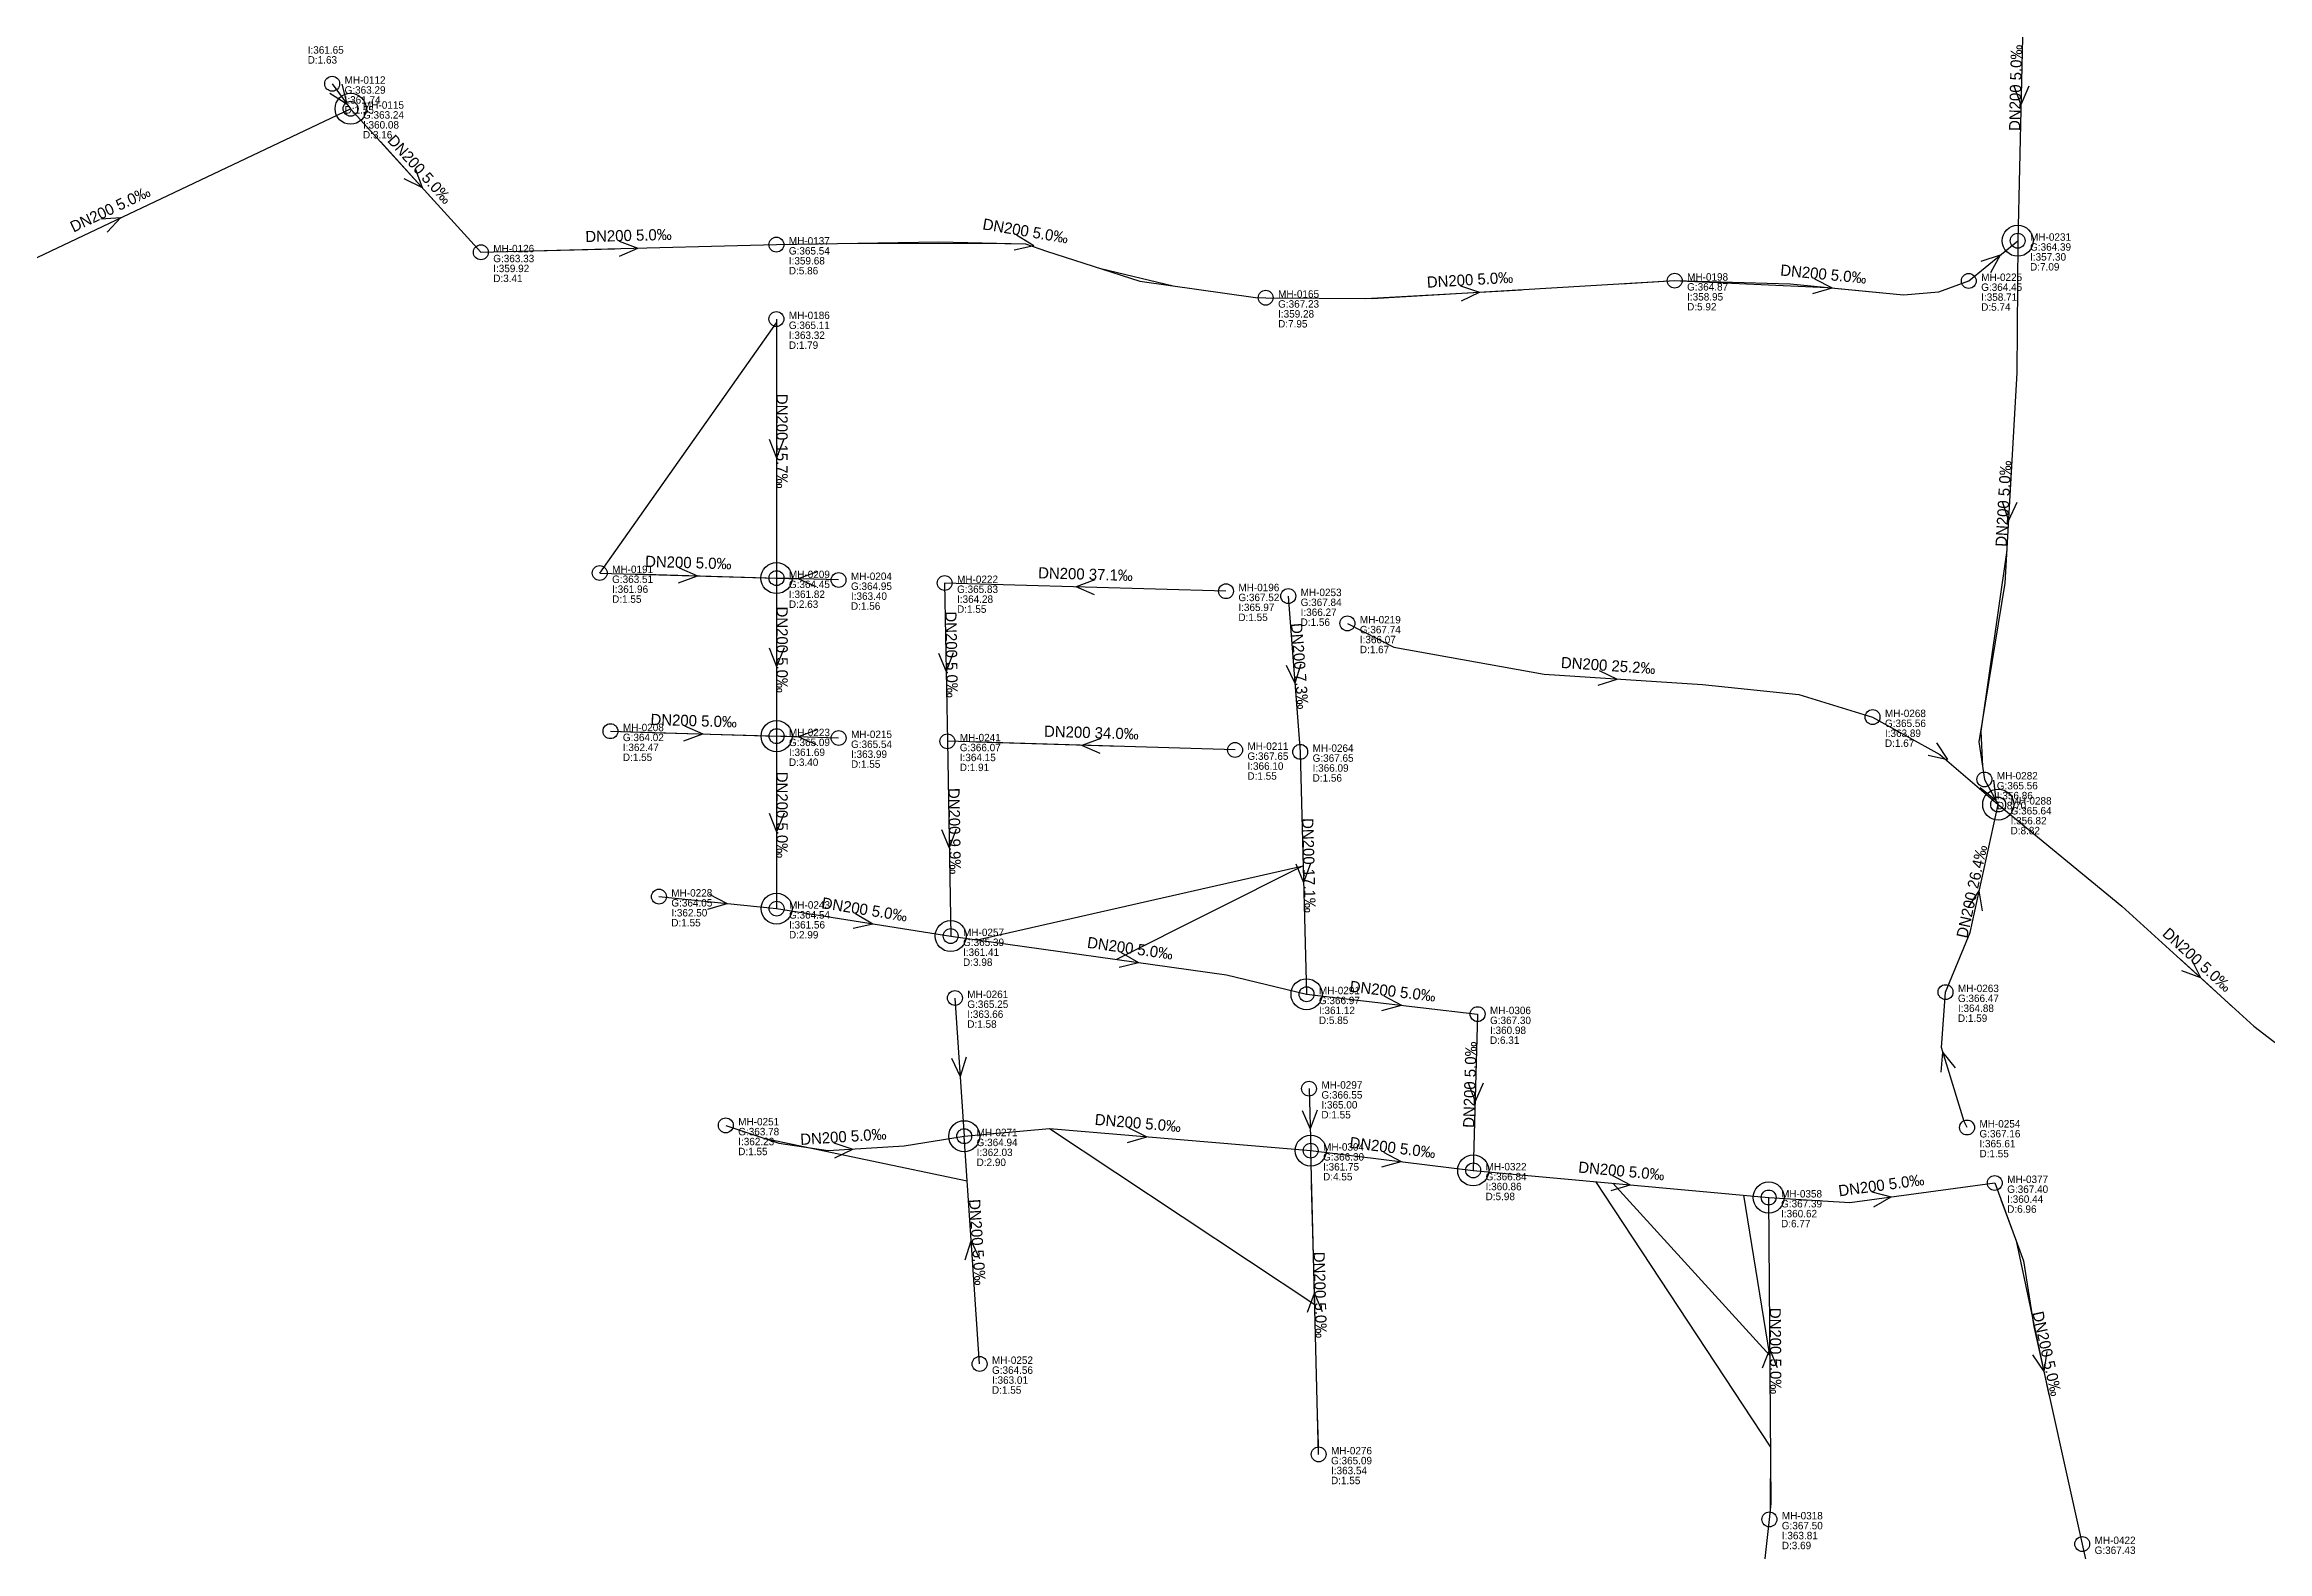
# Model space of a CAD drawing. Header units: metres. Extents: x 449913 to 451990, y 2566939 to 2570822.
# Drawn here: x 450323.3 to 450681.6, y 2569896 to 2570138.9 of the extents above; entities that cross this region are included whole.
import ezdxf
from ezdxf.enums import TextEntityAlignment as Align

# ---------------------------------------------------------------- set-up
doc = ezdxf.new("R2010")
doc.units = ezdxf.units.M
for name, color, linetype in [('SEW-DROP', 6, 'Continuous'), ('SEW-LABEL', 2, 'Continuous'), ('SEW-MH', 7, 'Continuous'), ('SEW-MH-LABEL', 8, 'Continuous'), ('SEW-PIPE-DN200', 3, 'Continuous'), ('SEW-RIDER', 8, 'Continuous')]:
    doc.layers.add(name, color=color, linetype=linetype)

msp = doc.modelspace()

# ---------------------------------------------------------------- linework, layer by layer
at = {"layer": 'SEW-DROP'}
for centre in [(450372.68, 2570128.54), (450641.35, 2570107.26), (450441.32, 2570052.89), (450441.32, 2570052.89), (450441.33, 2570027.42), (450441.33, 2570027.42), (450638.21, 2570016.4), (450638.21, 2570016.4), (450441.34, 2569999.62), (450469.39, 2569995.2), (450526.74, 2569985.83), (450471.57, 2569962.95), (450471.57, 2569962.95), (450527.41, 2569960.62), (450527.41, 2569960.62), (450553.6, 2569957.44), (450601.22, 2569953.07)]:
    msp.add_circle(centre, 2.5, dxfattribs=at)
at = {"layer": 'SEW-LABEL'}
for p, q in [((450369.34, 2570131.05), (450372.09, 2570129.35)), ((450371.27, 2570132.47), (450372.09, 2570129.35)), ((450640.73, 2570132.22), (450641.86, 2570129.19)), ((450643.13, 2570132.16), (450641.86, 2570129.19)), ((450383.06, 2570118.89), (450384.19, 2570115.86)), ((450381.28, 2570117.28), (450384.19, 2570115.86)), ((450332.44, 2570110.79), (450335.67, 2570110.99)), ((450333.47, 2570108.62), (450335.67, 2570110.99)), ((450480.02, 2570108.19), (450482.78, 2570106.51)), ((450415.96, 2570107.18), (450418.99, 2570106.06)), ((450416.02, 2570104.78), (450418.99, 2570106.06)), ((450479.62, 2570105.82), (450482.78, 2570106.51)), ((450635.49, 2570103.99), (450638.57, 2570104.97)), ((450637.01, 2570102.14), (450638.57, 2570104.97)), ((450608.58, 2570101.14), (450611.45, 2570099.65)), ((450551.57, 2570099.99), (450554.63, 2570098.97)), ((450551.71, 2570097.6), (450554.63, 2570098.97)), ((450608.35, 2570098.75), (450611.45, 2570099.65)), ((450440.12, 2570075.26), (450441.32, 2570072.26)), ((450442.52, 2570075.26), (450441.32, 2570072.26)), ((450638.83, 2570065.22), (450639.86, 2570062.16)), ((450641.23, 2570065.08), (450639.86, 2570062.16)), ((450425.61, 2570054.54), (450428.58, 2570053.26)), ((450425.55, 2570052.14), (450428.58, 2570053.26)), ((450447.86, 2570053.9), (450444.82, 2570052.78)), ((450447.79, 2570051.5), (450444.82, 2570052.78)), ((450492.62, 2570052.59), (450489.59, 2570051.48)), ((450492.55, 2570050.19), (450489.59, 2570051.48)), ((450440.13, 2570041.65), (450441.33, 2570038.65)), ((450442.53, 2570041.65), (450441.33, 2570038.65)), ((450467.41, 2570040.82), (450468.66, 2570037.85)), ((450469.81, 2570040.87), (450468.66, 2570037.85)), ((450523.44, 2570038.84), (450524.87, 2570035.94)), ((450525.84, 2570039.03), (450524.87, 2570035.94)), ((450573.73, 2570035.62), (450576.8, 2570036.62)), ((450573.88, 2570038.01), (450576.8, 2570036.62)), ((450426.48, 2570029.07), (450429.45, 2570027.78)), ((450426.41, 2570026.67), (450429.45, 2570027.78)), ((450447.86, 2570028.42), (450444.83, 2570027.32)), ((450447.79, 2570026.03), (450444.83, 2570027.32)), ((450493.58, 2570027.05), (450490.54, 2570025.94)), ((450493.5, 2570024.65), (450490.54, 2570025.94)), ((450628.27, 2570026.33), (450630.05, 2570023.64)), ((450626.9, 2570024.36), (450630.05, 2570023.64)), ((450635.32, 2570019.15), (450637.82, 2570017.1)), ((450637.43, 2570020.31), (450637.82, 2570017.1)), ((450440.13, 2570015.02), (450441.33, 2570012.02)), ((450442.53, 2570015.02), (450441.33, 2570012.02)), ((450467.9, 2570012.38), (450469.15, 2570009.4)), ((450470.3, 2570012.42), (450469.15, 2570009.4)), ((450524.99, 2570006.83), (450526.27, 2570003.86)), ((450527.39, 2570006.89), (450526.27, 2570003.86)), ((450430.24, 2569999.55), (450433.35, 2570000.44)), ((450430.48, 2570001.94), (450433.35, 2570000.44)), ((450633.35, 2569999.8), (450635.16, 2570002.47)), ((450635.69, 2569999.29), (450635.16, 2570002.47)), ((450453.7, 2569996.46), (450456.85, 2569997.18)), ((450454.07, 2569998.83), (450456.85, 2569997.18)), ((450496.54, 2569990.18), (450499.68, 2569990.96)), ((450496.87, 2569992.56), (450499.68, 2569990.96)), ((450669.38, 2569991.41), (450670.79, 2569988.51)), ((450667.76, 2569989.64), (450670.79, 2569988.51)), ((450538.9, 2569983.21), (450542.02, 2569984.05)), ((450539.18, 2569985.59), (450542.02, 2569984.05)), ((450469.52, 2569975.5), (450470.92, 2569972.59)), ((450471.91, 2569975.66), (450470.92, 2569972.59)), ((450629.02, 2569973.26), (450629.29, 2569976.48)), ((450631.31, 2569973.96), (450629.29, 2569976.48)), ((450552.8, 2569971.56), (450553.91, 2569968.53)), ((450555.2, 2569971.5), (450553.91, 2569968.53)), ((450526.04, 2569967.08), (450527.32, 2569964.11)), ((450528.44, 2569967.14), (450527.32, 2569964.11)), ((450450.57, 2569961.88), (450453.64, 2569960.88)), ((450497.89, 2569961.92), (450500.98, 2569962.86)), ((450498.09, 2569964.31), (450500.98, 2569962.86)), ((450450.73, 2569959.48), (450453.64, 2569960.88)), ((450538.87, 2569958.02), (450541.99, 2569958.85)), ((450539.16, 2569960.4), (450541.99, 2569958.85)), ((450575.81, 2569954.2), (450578.91, 2569955.12)), ((450576.03, 2569956.59), (450578.91, 2569955.12)), ((450617.84, 2569953.96), (450620.97, 2569953.17)), ((450618.16, 2569951.59), (450620.97, 2569953.17)), ((450471.71, 2569943.02), (450472.71, 2569946.1)), ((450474.11, 2569943.18), (450472.71, 2569946.1)), ((450526.89, 2569934.61), (450528.01, 2569937.64)), ((450529.29, 2569934.67), (450528.01, 2569937.64)), ((450600.25, 2569925.61), (450601.42, 2569928.62)), ((450602.64, 2569925.63), (450601.42, 2569928.62)), ((450643.73, 2569927.71), (450645.55, 2569925.04)), ((450646.07, 2569928.23), (450645.55, 2569925.04))]:
    msp.add_line(p, q, dxfattribs=at)
at = {"layer": 'SEW-MH'}
for centre in [(450369.71, 2570132.56), (450372.68, 2570128.54), (450641.35, 2570107.26), (450393.67, 2570105.4), (450441.31, 2570106.64), (450586.08, 2570100.83), (450633.47, 2570100.78), (450520.16, 2570098.08), (450441.31, 2570094.64), (450412.83, 2570053.71), (450441.32, 2570052.89), (450451.32, 2570052.59), (450468.42, 2570052.1), (450513.76, 2570050.78), (450523.79, 2570049.99), (450533.33, 2570045.59), (450414.56, 2570028.22), (450617.96, 2570030.49), (450441.33, 2570027.42), (450451.33, 2570027.12), (450468.86, 2570026.59), (450515.22, 2570025.2), (450525.72, 2570024.89), (450635.99, 2570020.44), (450638.21, 2570016.4), (450422.37, 2570001.56), (450441.34, 2569999.62), (450469.39, 2569995.2), (450470.07, 2569985.22), (450526.74, 2569985.83), (450629.72, 2569986.17), (450554.31, 2569982.62), (450527.14, 2569970.61), (450433.15, 2569964.69), (450633.19, 2569964.35), (450471.57, 2569962.95), (450527.41, 2569960.62), (450553.6, 2569957.44), (450601.22, 2569953.07), (450637.66, 2569955.41), (450474.05, 2569926.25), (450528.69, 2569911.67), (450601.34, 2569901.19), (450651.75, 2569897.22)]:
    msp.add_circle(centre, 1.2, dxfattribs=at)
at = {"layer": 'SEW-PIPE-DN200'}
for points in [[(450642.45, 2570154.12), (450641.35, 2570107.26)], [(450369.71, 2570132.56), (450372.68, 2570128.54)], [(450295.94, 2570092.16), (450372.68, 2570128.54)], [(450372.68, 2570128.54), (450393.67, 2570105.4)], [(450393.67, 2570105.4), (450412.02, 2570105.88), (450441.31, 2570106.64)], [(450441.31, 2570106.64), (450467.48, 2570107.09), (450481.45, 2570106.75), (450484.85, 2570105.59), (450499.86, 2570100.74), (450518.5, 2570098.09), (450520.16, 2570098.08)], [(450633.47, 2570100.78), (450633.47, 2570100.78), (450641.35, 2570107.26), (450641.35, 2570107.26)], [(450641.35, 2570107.26), (450641.22, 2570086), (450639.29, 2570052.06), (450635.11, 2570026.5), (450635.99, 2570020.44), (450635.99, 2570020.44)], [(450520.16, 2570098.08), (450537.34, 2570097.95), (450586.08, 2570100.83), (450586.08, 2570100.83)], [(450586.08, 2570100.83), (450604.66, 2570100.31), (450622.96, 2570098.54), (450628.65, 2570099.02), (450633.47, 2570100.78)], [(450441.31, 2570094.64), (450441.32, 2570052.89)], [(450412.83, 2570053.71), (450441.32, 2570052.89)], [(450441.32, 2570052.89), (450441.33, 2570027.42)], [(450451.32, 2570052.59), (450441.32, 2570052.89)], [(450468.42, 2570052.1), (450468.86, 2570026.59)], [(450513.76, 2570050.78), (450468.42, 2570052.1)], [(450523.79, 2570049.99), (450525.72, 2570024.89)], [(450533.33, 2570045.59), (450540.82, 2570041.76), (450565.03, 2570037.39), (450590.54, 2570035.72), (450606.1, 2570034.13), (450617.96, 2570030.49), (450617.96, 2570030.49)], [(450617.96, 2570030.49), (450628.81, 2570024.49), (450638.21, 2570016.4)], [(450414.56, 2570028.22), (450441.33, 2570027.42)], [(450441.33, 2570027.42), (450441.34, 2569999.62)], [(450451.33, 2570027.12), (450441.33, 2570027.42)], [(450468.86, 2570026.59), (450469.39, 2569995.2)], [(450515.22, 2570025.2), (450468.86, 2570026.59)], [(450525.72, 2570024.89), (450526.74, 2569985.83)], [(450635.99, 2570020.44), (450638.21, 2570016.4)], [(450629.72, 2569986.17), (450633.69, 2569995.76), (450638.21, 2570016.4)], [(450638.21, 2570016.4), (450658.13, 2570000), (450679.43, 2569980.66), (450701.83, 2569963.48)], [(450422.37, 2570001.56), (450441.34, 2569999.62)], [(450441.34, 2569999.62), (450469.39, 2569995.2)], [(450469.39, 2569995.2), (450513.83, 2569988.97), (450526.74, 2569985.83)], [(450633.19, 2569964.35), (450632.7, 2569965.33), (450629.06, 2569977.24), (450629.72, 2569986.17), (450629.72, 2569986.17)], [(450470.07, 2569985.22), (450471.57, 2569962.95)], [(450526.74, 2569985.83), (450554.31, 2569982.62)], [(450554.31, 2569982.62), (450553.6, 2569957.44)], [(450527.14, 2569970.61), (450527.41, 2569960.62)], [(450433.15, 2569964.69), (450441.68, 2569961.81), (450449.62, 2569960.62), (450461.92, 2569961.41), (450471.57, 2569962.95)], [(450471.57, 2569962.95), (450485.34, 2569964.19), (450527.41, 2569960.62)], [(450474.05, 2569926.25), (450471.57, 2569962.95)], [(450527.41, 2569960.62), (450553.6, 2569957.44)], [(450528.69, 2569911.67), (450527.41, 2569960.62)], [(450553.6, 2569957.44), (450601.22, 2569953.07)], [(450601.22, 2569953.07), (450614.32, 2569952.28), (450637.66, 2569955.41)], [(450637.66, 2569955.41), (450642.29, 2569942.84), (450643.94, 2569932.26), (450651.75, 2569897.22)], [(450601.34, 2569901.19), (450601.62, 2569903.73), (450601.22, 2569953.07)], [(450594.74, 2569841.55), (450594.74, 2569841.55), (450601.34, 2569901.19)], [(450651.75, 2569897.22), (450654.86, 2569883.31), (450656.84, 2569869.09), (450655.85, 2569859.17), (450654.19, 2569851.89), (450654.19, 2569851.89)]]:
    msp.add_lwpolyline(points, dxfattribs=at)
at = {"layer": 'SEW-RIDER'}
for points in [[(450377.48, 2570123.25), (450385.58, 2570114.33), (450386.06, 2570113.79)], [(450393.67, 2570105.4), (450397.81, 2570105.51), (450415.26, 2570105.96)], [(450453.38, 2570106.85), (450478.14, 2570106.83), (450481.45, 2570106.75)], [(450493.58, 2570102.77), (450505.25, 2570099.98)], [(450577.47, 2570100.33), (450586.08, 2570100.83)], [(450586.94, 2570100.81), (450610.71, 2570099.72), (450622.96, 2570098.54)], [(450536.27, 2570097.96), (450557.56, 2570099.15), (450561.37, 2570099.37)], [(450412.83, 2570053.71), (450412.83, 2570053.71), (450441.31, 2570094.05)], [(450639.59, 2570057.39), (450635.39, 2570028.21), (450635.69, 2570022.52)], [(450418.28, 2570053.56), (450445.09, 2570052.78)], [(450414.56, 2570028.22), (450419.38, 2570028.08), (450445.78, 2570027.29)], [(450496.84, 2570025.75), (450473.44, 2570026.46)], [(450473.65, 2569994.6), (450526.2, 2570006.52), (450496.14, 2569991.45)], [(450667.36, 2569991.62), (450672.04, 2569987.38), (450676.1, 2569983.69)], [(450439.26, 2569962.63), (450472.06, 2569955.73), (450472, 2569956.54)], [(450485.34, 2569964.19), (450528.06, 2569935.81), (450527.55, 2569955.14)], [(450601.52, 2569902.83), (450601.55, 2569912.82), (450573.36, 2569955.63)], [(450576.09, 2569955.38), (450601.43, 2569927.61), (450597.21, 2569953.44)], [(450638.63, 2569952.77), (450641.09, 2569946.1), (450646.39, 2569921.28)], [(450528.69, 2569911.82), (450528.65, 2569913.29), (450528.53, 2569918.06)]]:
    msp.add_lwpolyline(points, dxfattribs=at)

# ---------------------------------------------------------------- texts
at = {"layer": 'SEW-LABEL'}
for s, rotation, p in [('DN200 5.0‰', 88.6595, (450641.9, 2570131.89)), ('DN200 5.0‰', -47.7859, (450383.18, 2570118.17)), ('DN200 5.0‰', 25.3639, (450334.31, 2570111.55)), ('DN200 5.0‰', 1.4894, (450417.49, 2570107.22)), ('DN200 5.0‰', -9.5076, (450481.3, 2570107.96)), ('DN200 5.0‰', 3.3858, (450553.13, 2570100.09)), ('DN200 5.0‰', -5.5281, (450609.96, 2570101)), ('DN200 15.7‰', -89.9848, (450441.32, 2570074.96)), ('DN200 5.0‰', 86.7406, (450639.95, 2570064.85)), ('DN200 5.0‰', -1.666, (450427.08, 2570054.5)), ('DN200 37.1‰', 358.3342, (450491.09, 2570052.64)), ('DN200 5.0‰', -89.9847, (450441.33, 2570041.35)), ('DN200 5.0‰', -89.019, (450468.64, 2570040.55)), ('DN200 7.3‰', -85.6117, (450524.76, 2570038.64)), ('DN200 25.2‰', -3.757, (450575.3, 2570037.92)), ('DN200 5.0‰', -1.7203, (450427.95, 2570029.02)), ('DN200 34.0‰', 358.2799, (450492.04, 2570027.1)), ('DN200 5.0‰', -89.9847, (450441.33, 2570014.72)), ('DN200 9.9‰', -89.0192, (450469.13, 2570012.1)), ('DN200 17.1‰', -88.4952, (450526.23, 2570006.56)), ('DN200 26.4‰', 77.6409, (450634.84, 2570002.21)), ('DN200 5.0‰', -8.9614, (450455.37, 2569998.61)), ('DN200 5.0‰', -7.9754, (450498.19, 2569992.36)), ('DN200 5.0‰', -42.2318, (450669.68, 2569990.72)), ('DN200 5.0‰', -6.64, (450540.53, 2569985.43)), ('DN200 5.0‰', 88.3754, (450553.96, 2569971.23)), ('DN200 5.0‰', -4.8532, (450499.49, 2569964.19)), ('DN200 5.0‰', 3.6911, (450452.15, 2569961.98)), ('DN200 5.0‰', -6.9113, (450540.5, 2569960.23)), ('DN200 5.0‰', -5.2376, (450577.41, 2569956.46)), ('DN200 5.0‰', 7.6364, (450619.49, 2569954.17)), ('DN200 5.0‰', 273.8595, (450472.81, 2569945.8)), ('DN200 5.0‰', 271.5051, (450528.05, 2569937.34)), ('DN200 5.0‰', 270.4609, (450601.43, 2569928.32)), ('DN200 5.0‰', -77.43, (450645.22, 2569927.71))]:
    msp.add_text(s, height=1.8, rotation=rotation, dxfattribs=at).set_placement(p, align=Align.CENTER)
at = {"layer": 'SEW-MH-LABEL'}
for s, p in [('D:1.63', (450365.77, 2570135.81)), ('I:361.65', (450365.77, 2570137.41)), ('MH-0112', (450371.71, 2570132.56)), ('G:363.29', (450371.71, 2570130.96)), ('I:361.74', (450371.71, 2570129.36)), ('MH-0115', (450374.68, 2570128.54)), ('D:1.55', (450371.71, 2570127.76)), ('G:363.24', (450374.68, 2570126.94)), ('I:360.08', (450374.68, 2570125.34)), ('D:3.16', (450374.68, 2570123.74)), ('MH-0231', (450643.35, 2570107.26)), ('G:363.33', (450395.67, 2570103.8)), ('MH-0126', (450395.67, 2570105.4)), ('G:365.54', (450443.31, 2570105.04)), ('MH-0137', (450443.31, 2570106.64)), ('I:359.68', (450443.31, 2570103.44)), ('G:364.39', (450643.35, 2570105.66)), ('I:357.30', (450643.35, 2570104.06)), ('D:3.41', (450395.67, 2570100.6)), ('I:359.92', (450395.67, 2570102.2)), ('D:5.86', (450443.31, 2570101.84)), ('MH-0198', (450588.08, 2570100.83)), ('MH-0225', (450635.47, 2570100.78)), ('D:7.09', (450643.35, 2570102.46)), ('G:367.23', (450522.16, 2570096.48)), ('MH-0165', (450522.16, 2570098.08)), ('G:364.87', (450588.08, 2570099.23)), ('D:5.92', (450588.08, 2570096.03)), ('I:358.95', (450588.08, 2570097.63)), ('G:364.45', (450635.47, 2570099.18)), ('D:5.74', (450635.47, 2570095.98)), ('I:358.71', (450635.47, 2570097.58)), ('G:365.11', (450443.31, 2570093.04)), ('MH-0186', (450443.31, 2570094.64)), ('D:7.95', (450522.16, 2570093.28)), ('I:359.28', (450522.16, 2570094.88)), ('D:1.79', (450443.31, 2570089.84)), ('I:363.32', (450443.31, 2570091.44)), ('MH-0191', (450414.83, 2570053.71)), ('G:363.51', (450414.83, 2570052.11)), ('I:361.96', (450414.83, 2570050.51)), ('G:364.45', (450443.32, 2570051.29)), ('MH-0209', (450443.32, 2570052.89)), ('I:361.82', (450443.32, 2570049.69)), ('G:364.95', (450453.32, 2570050.99)), ('MH-0204', (450453.32, 2570052.59)), ('I:363.40', (450453.32, 2570049.39)), ('G:365.83', (450470.42, 2570050.5)), ('MH-0222', (450470.42, 2570052.1)), ('MH-0196', (450515.76, 2570050.78)), ('MH-0253', (450525.79, 2570049.99)), ('D:1.55', (450414.83, 2570048.91)), ('D:2.63', (450443.32, 2570048.09)), ('D:1.56', (450453.32, 2570047.79)), ('D:1.55', (450470.42, 2570047.3)), ('I:364.28', (450470.42, 2570048.9)), ('G:367.52', (450515.76, 2570049.18)), ('D:1.55', (450515.76, 2570045.98)), ('I:365.97', (450515.76, 2570047.58)), ('G:367.84', (450525.79, 2570048.39)), ('I:366.27', (450525.79, 2570046.79)), ('D:1.56', (450525.79, 2570045.19)), ('G:367.74', (450535.33, 2570043.99)), ('MH-0219', (450535.33, 2570045.59)), ('I:366.07', (450535.33, 2570042.39)), ('D:1.67', (450535.33, 2570040.79)), ('MH-0208', (450416.56, 2570028.22)), ('G:365.56', (450619.96, 2570028.89)), ('MH-0268', (450619.96, 2570030.49)), ('G:364.02', (450416.56, 2570026.62)), ('I:362.47', (450416.56, 2570025.02)), ('G:365.09', (450443.33, 2570025.82)), ('MH-0223', (450443.33, 2570027.42)), ('G:365.54', (450453.33, 2570025.52)), ('MH-0215', (450453.33, 2570027.12)), ('G:366.07', (450470.86, 2570024.99)), ('MH-0241', (450470.86, 2570026.59)), ('MH-0211', (450517.22, 2570025.2)), ('MH-0264', (450527.72, 2570024.89)), ('D:1.67', (450619.96, 2570025.69)), ('I:363.89', (450619.96, 2570027.29)), ('D:1.55', (450416.56, 2570023.42)), ('D:3.40', (450443.33, 2570022.62)), ('I:361.69', (450443.33, 2570024.22)), ('D:1.55', (450453.33, 2570022.32)), ('I:363.99', (450453.33, 2570023.92)), ('D:1.91', (450470.86, 2570021.79)), ('I:364.15', (450470.86, 2570023.39)), ('G:367.65', (450517.22, 2570023.6)), ('I:366.10', (450517.22, 2570022)), ('G:367.65', (450527.72, 2570023.29)), ('I:366.09', (450527.72, 2570021.69)), ('D:1.55', (450517.22, 2570020.4)), ('D:1.56', (450527.72, 2570020.09)), ('G:365.56', (450637.99, 2570018.84)), ('MH-0282', (450637.99, 2570020.44)), ('I:356.86', (450637.99, 2570017.24)), ('D:8.70', (450637.99, 2570015.64)), ('G:365.64', (450640.21, 2570014.8)), ('MH-0288', (450640.21, 2570016.4)), ('D:8.82', (450640.21, 2570011.6)), ('I:356.82', (450640.21, 2570013.2)), ('G:364.05', (450424.37, 2569999.96)), ('MH-0228', (450424.37, 2570001.56)), ('MH-0243', (450443.34, 2569999.62)), ('D:1.55', (450424.37, 2569996.76)), ('I:362.50', (450424.37, 2569998.36)), ('G:364.54', (450443.34, 2569998.02)), ('I:361.56', (450443.34, 2569996.42)), ('D:2.99', (450443.34, 2569994.82)), ('G:365.39', (450471.39, 2569993.6)), ('MH-0257', (450471.39, 2569995.2)), ('D:3.98', (450471.39, 2569990.4)), ('I:361.41', (450471.39, 2569992)), ('MH-0261', (450472.07, 2569985.22)), ('MH-0291', (450528.74, 2569985.83)), ('MH-0263', (450631.72, 2569986.17)), ('G:365.25', (450472.07, 2569983.62)), ('I:363.66', (450472.07, 2569982.02)), ('G:366.97', (450528.74, 2569984.23)), ('I:361.12', (450528.74, 2569982.63)), ('MH-0306', (450556.31, 2569982.62)), ('G:366.47', (450631.72, 2569984.57)), ('D:1.59', (450631.72, 2569981.37)), ('I:364.88', (450631.72, 2569982.97)), ('D:1.58', (450472.07, 2569980.42)), ('D:5.85', (450528.74, 2569981.03)), ('G:367.30', (450556.31, 2569981.02)), ('D:6.31', (450556.31, 2569977.82)), ('I:360.98', (450556.31, 2569979.42)), ('MH-0297', (450529.14, 2569970.61)), ('G:366.55', (450529.14, 2569969.01)), ('I:365.00', (450529.14, 2569967.41)), ('MH-0251', (450435.15, 2569964.69)), ('D:1.55', (450529.14, 2569965.81)), ('MH-0254', (450635.19, 2569964.35)), ('G:363.78', (450435.15, 2569963.09)), ('D:1.55', (450435.15, 2569959.89)), ('I:362.23', (450435.15, 2569961.49)), ('G:364.94', (450473.57, 2569961.35)), ('MH-0271', (450473.57, 2569962.95)), ('MH-0304', (450529.41, 2569960.62)), ('G:367.16', (450635.19, 2569962.75)), ('I:365.61', (450635.19, 2569961.15)), ('D:2.90', (450473.57, 2569958.15)), ('I:362.03', (450473.57, 2569959.75)), ('G:366.30', (450529.41, 2569959.02)), ('I:361.75', (450529.41, 2569957.42)), ('MH-0322', (450555.6, 2569957.44)), ('D:1.55', (450635.19, 2569959.55)), ('D:4.55', (450529.41, 2569955.82)), ('G:366.84', (450555.6, 2569955.84)), ('D:5.98', (450555.6, 2569952.64)), ('I:360.86', (450555.6, 2569954.24)), ('MH-0358', (450603.22, 2569953.07)), ('G:367.40', (450639.66, 2569953.81)), ('MH-0377', (450639.66, 2569955.41)), ('G:367.39', (450603.22, 2569951.47)), ('I:360.62', (450603.22, 2569949.87)), ('D:6.96', (450639.66, 2569950.61)), ('I:360.44', (450639.66, 2569952.21)), ('D:6.77', (450603.22, 2569948.27)), ('G:364.56', (450476.05, 2569924.65)), ('MH-0252', (450476.05, 2569926.25)), ('D:1.55', (450476.05, 2569921.45)), ('I:363.01', (450476.05, 2569923.05)), ('G:365.09', (450530.69, 2569910.07)), ('MH-0276', (450530.69, 2569911.67)), ('D:1.55', (450530.69, 2569906.87)), ('I:363.54', (450530.69, 2569908.47)), ('G:367.50', (450603.34, 2569899.59)), ('MH-0318', (450603.34, 2569901.19)), ('D:3.69', (450603.34, 2569896.39)), ('I:363.81', (450603.34, 2569897.99)), ('G:367.43', (450653.75, 2569895.62)), ('MH-0422', (450653.75, 2569897.22))]:
    msp.add_text(s, height=1.2, dxfattribs=at).set_placement(p)

doc.saveas('drawing.dxf')
